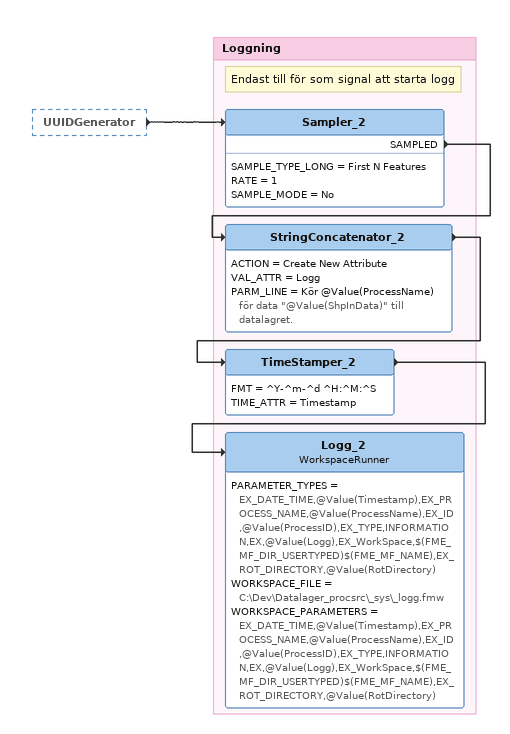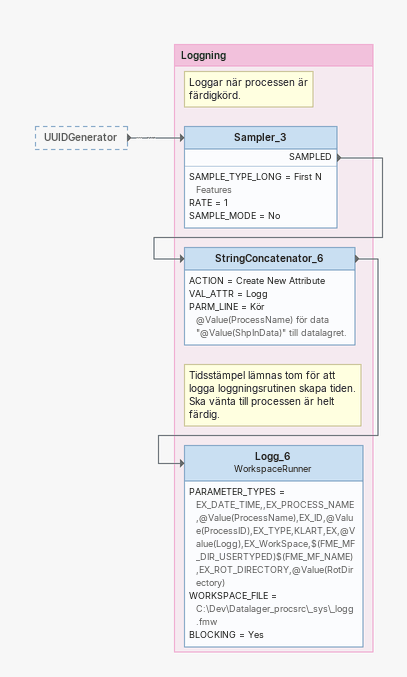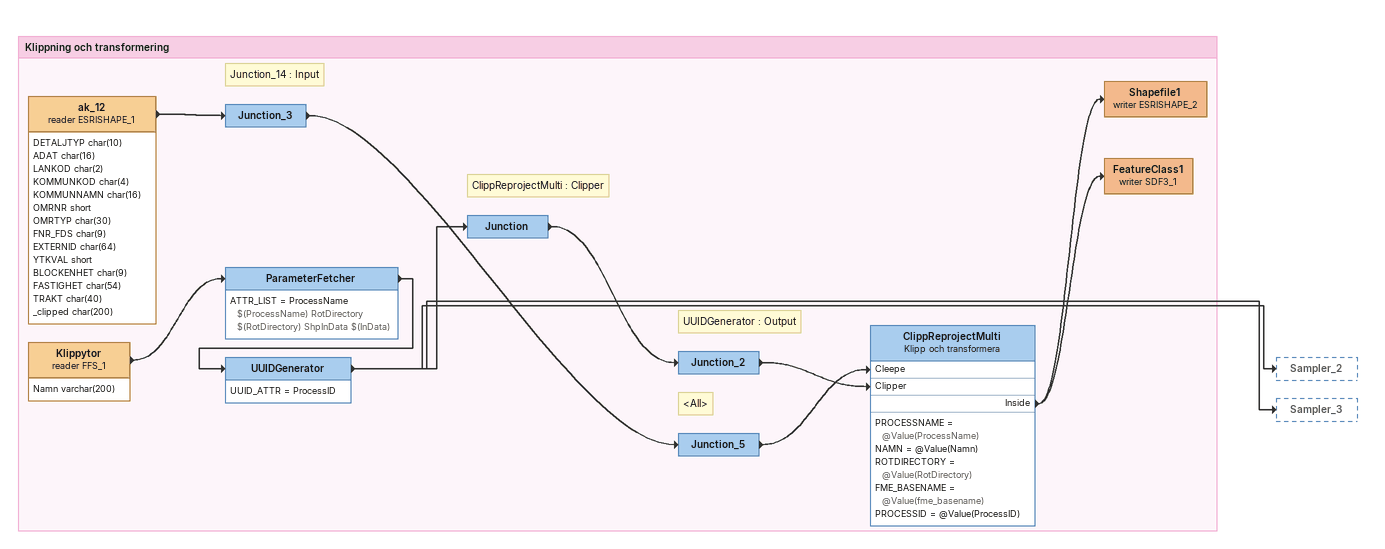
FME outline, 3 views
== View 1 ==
UUIDGenerator [outside]
    -> Sampler_2

Bookmark: Loggning
Note: Endast till för som signal att starta logg
Sampler_2
    SAMPLE_TYPE_LONG = First N Features
    RATE = 1
    SAMPLE_MODE = No
    SAMPLED -> StringConcatenator_2
StringConcatenator_2
    ACTION = Create New Attribute
    VAL_ATTR = Logg
    PARM_LINE = Kör @Value(ProcessName) för data "@Value(ShpInData)" till datalagret.
    -> TimeStamper_2
TimeStamper_2
    FMT = ^Y-^m-^d ^H:^M:^S
    TIME_ATTR = Timestamp
    -> Logg_2
Logg_2: WorkspaceRunner
    PARAMETER_TYPES = EX_DATE_TIME,@Value(Timestamp),EX_PROCESS_NAME,@Value(ProcessName),EX_ID,@Value(ProcessID),EX_TYPE,INFORMATION,EX,@Value(Logg),EX_WorkSpace,$(FME_MF_DIR_USERTYPED)$(FME_MF_NAME),EX_ROT_DIRECTORY,@Value(RotDirectory)
    WORKSPACE_FILE = C:\Dev\Datalager_procsrc\_sys\_logg.fmw
    WORKSPACE_PARAMETERS = EX_DATE_TIME,@Value(Timestamp),EX_PROCESS_NAME,@Value(ProcessName),EX_ID,@Value(ProcessID),EX_TYPE,INFORMATION,EX,@Value(Logg),EX_WorkSpace,$(FME_MF_DIR_USERTYPED)$(FME_MF_NAME),EX_ROT_DIRECTORY,@Value(RotDirectory)

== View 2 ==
UUIDGenerator [outside]
    -> Sampler_3

Bookmark: Loggning
Note: Loggar när processen är färdigkörd.
Sampler_3
    SAMPLE_TYPE_LONG = First N Features
    RATE = 1
    SAMPLE_MODE = No
    SAMPLED -> StringConcatenator_6
StringConcatenator_6
    ACTION = Create New Attribute
    VAL_ATTR = Logg
    PARM_LINE = Kör @Value(ProcessName) för data "@Value(ShpInData)" till datalagret.
    -> Logg_6
Note: Tidsstämpel lämnas tom för att logga loggningsrutinen skapa tiden. / Ska vänta till processen är helt färdig.
Logg_6: WorkspaceRunner
    PARAMETER_TYPES = EX_DATE_TIME,,EX_PROCESS_NAME,@Value(ProcessName),EX_ID,@Value(ProcessID),EX_TYPE,KLART,EX,@Value(Logg),EX_WorkSpace,$(FME_MF_DIR_USERTYPED)$(FME_MF_NAME),EX_ROT_DIRECTORY,@Value(RotDirectory)
    WORKSPACE_FILE = C:\Dev\Datalager_procsrc\_sys\_logg.fmw
    BLOCKING = Yes

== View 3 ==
Bookmark: Klippning och transformering
ak_12 (reader ESRISHAPE_1)
    attributes: DETALJTYP char(10), ADAT char(16), LANKOD char(2), KOMMUNKOD char(4), KOMMUNNAMN char(16), OMRNR short, OMRTYP char(30), FNR_FDS char(9), EXTERNID char(64), YTKVAL short, BLOCKENHET char(9), FASTIGHET char(54), TRAKT char(40), _clipped char(200)
    -> Junction_3
Note: Junction_14 : Input
Junction_3
    -> Junction_5
Note: <All>
Junction_5
    -> ClippReprojectMulti [Cleepe]
Klippytor (reader FFS_1)
    attributes: Namn varchar(200)
    -> ParameterFetcher
ParameterFetcher
    ATTR_LIST = ProcessName $(ProcessName) RotDirectory $(RotDirectory) ShpInData $(InData)
    -> UUIDGenerator
UUIDGenerator
    UUID_ATTR = ProcessID
    -> Junction
    -> Sampler_2
    -> Sampler_3
Note: ClippReprojectMulti : Clipper
Junction
    -> Junction_2
Note: UUIDGenerator : Output
Junction_2
    -> ClippReprojectMulti [Clipper]
ClippReprojectMulti: Klipp och transformera
    PROCESSNAME = @Value(ProcessName)
    NAMN = @Value(Namn)
    ROTDIRECTORY = @Value(RotDirectory)
    FME_BASENAME = @Value(fme_basename)
    PROCESSID = @Value(ProcessID)
    Inside -> Shapefile1 (writer ESRISHAPE_2)
    Inside -> FeatureClass1 (writer SDF3_1)
Shapefile1 (writer ESRISHAPE_2)
FeatureClass1 (writer SDF3_1)
